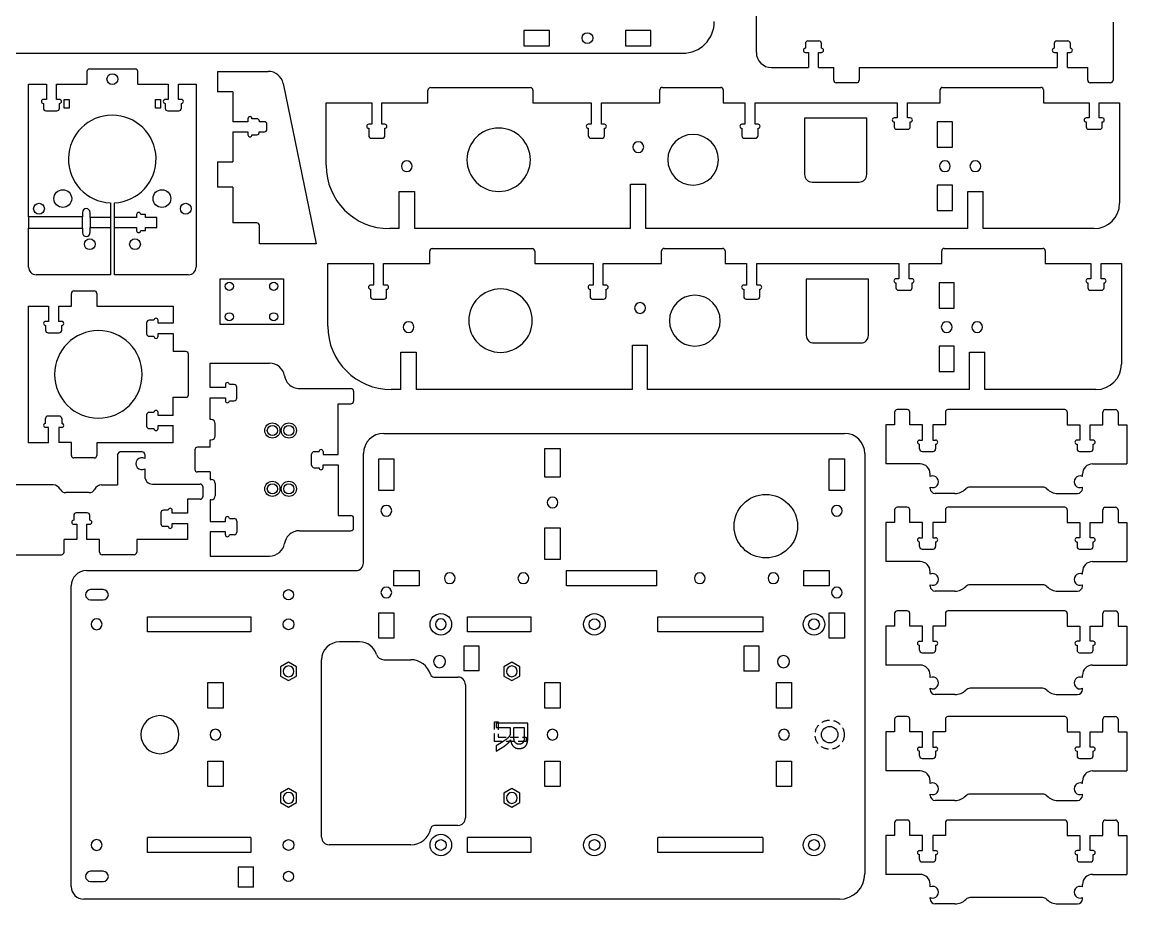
# Model space of a CAD drawing. Header units: millimetres. Extents: x 150 to 1661, y 181 to 1681.
# Drawn here: x 785 to 1656, y 181 to 876 of the extents above; entities that cross this region are included whole.
import ezdxf

# ---------------------------------------------------------------- set-up
doc = ezdxf.new("R2010")
doc.units = ezdxf.units.MM
doc.linetypes.add('HIDDEN', pattern=[9.525, 6.35, -3.175])
doc.layers.get('0').update_dxf_attribs({"color": 253, "lineweight": 70, "true_color": 0x8faf8f})
doc.layers.add('Hidden', color=48, linetype='HIDDEN', lineweight=70, true_color=0x483a05)

msp = doc.modelspace()

# ---------------------------------------------------------------- linework, layer by layer
at = {"color": 48, "lineweight": -3, "true_color": 0x483a05}
for p, q in [((1363.91, 852.01), (1363.91, 881.01)), ((1644.99, 875.87), (1644.99, 830.01)), ((1402.56, 859.01), (1402.56, 855.21)), ((1404.56, 861.01), (1413.26, 861.01)), ((1415.26, 855.21), (1415.26, 859.01)), ((1598.64, 859.01), (1598.64, 855.21)), ((1600.64, 861.01), (1609.34, 861.01)), ((1611.34, 855.21), (1611.34, 859.01)), ((1402.56, 852.01), (1404.91, 852.01)), ((1404.91, 852.01), (1404.91, 840.01)), ((1412.91, 852.01), (1415.26, 852.01)), ((1412.91, 840.01), (1412.91, 852.01)), ((1598.64, 852.01), (1600.99, 852.01)), ((1600.99, 852.01), (1600.99, 840.01)), ((1608.99, 852.01), (1611.34, 852.01)), ((1608.99, 840.01), (1608.99, 852.01)), ((836.51, 836.92), (836.51, 826.92)), ((838.51, 838.92), (874.51, 838.92)), ((876.51, 826.92), (876.51, 836.92)), ((1375.91, 840.01), (1404.91, 840.01)), ((1412.91, 840.01), (1424.91, 840.01)), ((1424.91, 830.01), (1424.91, 840.01)), ((1444.91, 840.01), (1444.91, 830.01)), ((1444.91, 840.01), (1600.99, 840.01)), ((1608.99, 840.01), (1624.99, 840.01)), ((1624.99, 830.01), (1624.99, 840.01)), ((1442.91, 828.01), (1426.91, 828.01)), ((1642.99, 828.01), (1626.99, 828.01)), ((790.5, 722.35), (790.5, 826.92)), ((790.5, 826.92), (804.51, 826.92)), ((804.51, 826.92), (804.51, 814.92)), ((812.51, 826.92), (836.51, 826.92)), ((812.51, 814.92), (812.51, 826.92)), ((876.51, 826.92), (900.51, 826.92)), ((900.51, 826.92), (900.51, 814.92)), ((908.51, 826.92), (922.51, 826.92)), ((908.51, 814.92), (908.51, 826.92)), ((922.51, 826.92), (922.51, 682.77)), ((1105.19, 812.34), (1105.19, 822.22)), ((1107.19, 824.22), (1185.87, 824.22)), ((1187.87, 822.22), (1187.87, 812.34)), ((1287.87, 812.34), (1287.87, 822.34)), ((1289.87, 824.34), (1335.87, 824.34)), ((1337.87, 822.34), (1337.87, 812.34)), ((1508.63, 812.34), (1508.63, 822.34)), ((1510.63, 824.34), (1588.13, 824.34)), ((1590.13, 822.34), (1590.13, 812.34)), ((804.51, 814.92), (802.16, 814.92)), ((802.16, 811.72), (802.16, 807.92)), ((814.86, 814.92), (812.51, 814.92)), ((814.86, 807.92), (814.86, 811.72)), ((818.51, 814.92), (822.51, 814.92)), ((818.51, 807.92), (818.51, 814.92)), ((822.51, 814.92), (822.51, 807.92)), ((890.51, 814.92), (894.51, 814.92)), ((890.51, 807.92), (890.51, 814.92)), ((894.51, 814.92), (894.51, 807.92)), ((900.51, 814.92), (898.16, 814.92)), ((898.16, 811.72), (898.16, 807.92)), ((910.86, 814.92), (908.51, 814.92)), ((910.86, 807.92), (910.86, 811.72)), ((1024.87, 812.34), (1060.87, 812.34)), ((1024.87, 763.04), (1024.87, 812.34)), ((1060.87, 812.34), (1060.87, 795.34)), ((1068.87, 812.34), (1105.19, 812.34)), ((1068.87, 795.34), (1068.87, 812.34)), ((1187.87, 812.34), (1233.87, 812.34)), ((1233.87, 812.34), (1233.87, 795.34)), ((1241.87, 812.34), (1287.87, 812.34)), ((1241.87, 795.34), (1241.87, 812.34)), ((1337.87, 812.34), (1354.89, 812.34)), ((1354.89, 812.34), (1354.89, 795.34)), ((1362.89, 812.34), (1474.89, 812.34)), ((1362.89, 795.34), (1362.89, 812.34)), ((1474.89, 812.34), (1474.89, 800.34)), ((1482.89, 812.34), (1508.63, 812.34)), ((1482.89, 800.34), (1482.89, 812.34)), ((1590.13, 812.34), (1626.13, 812.34)), ((1626.13, 812.34), (1626.13, 800.34)), ((1634.13, 812.34), (1650.13, 812.34)), ((1634.13, 800.34), (1634.13, 812.34)), ((1650.13, 812.34), (1650.13, 733.04)), ((804.16, 805.92), (812.86, 805.92)), ((822.51, 807.92), (818.51, 807.92)), ((894.51, 807.92), (890.51, 807.92)), ((900.16, 805.92), (908.86, 805.92)), ((1060.87, 795.34), (1058.52, 795.34)), ((1071.22, 795.34), (1068.87, 795.34)), ((1233.87, 795.34), (1231.52, 795.34)), ((1244.22, 795.34), (1241.87, 795.34)), ((1354.89, 795.34), (1352.54, 795.34)), ((1365.24, 795.34), (1362.89, 795.34)), ((1401.87, 800.12), (1401.87, 755.76)), ((1450.87, 800.12), (1401.87, 800.12)), ((1450.87, 755.76), (1450.87, 800.12)), ((1474.89, 800.34), (1472.54, 800.34)), ((1472.54, 797.14), (1472.54, 793.34)), ((1485.24, 800.34), (1482.89, 800.34)), ((1485.24, 793.34), (1485.24, 797.14)), ((1506.51, 797.28), (1506.51, 777.28)), ((1518.51, 797.28), (1506.51, 797.28)), ((1518.51, 777.28), (1518.51, 797.28)), ((1626.13, 800.34), (1623.78, 800.34)), ((1623.78, 797.14), (1623.78, 793.34)), ((1636.48, 800.34), (1634.13, 800.34)), ((1636.48, 793.34), (1636.48, 797.14)), ((1058.52, 792.14), (1058.52, 786.34)), ((1060.52, 784.34), (1069.22, 784.34)), ((1071.22, 786.34), (1071.22, 792.14)), ((1231.52, 792.14), (1231.52, 786.34)), ((1233.52, 784.34), (1242.22, 784.34)), ((1244.22, 786.34), (1244.22, 792.14)), ((1352.54, 792.14), (1352.54, 786.34)), ((1354.54, 784.34), (1363.24, 784.34)), ((1365.24, 786.34), (1365.24, 792.14)), ((1474.54, 791.34), (1483.24, 791.34)), ((1625.78, 791.34), (1634.48, 791.34)), ((1506.51, 777.28), (1518.51, 777.28)), ((1407.87, 749.76), (1444.87, 749.76)), ((1082.51, 713.04), (1082.51, 742.4)), ((1082.51, 742.4), (1094.51, 742.4)), ((1094.51, 742.4), (1094.51, 713.04)), ((1264.89, 713.04), (1264.89, 748.04)), ((1264.89, 748.04), (1276.89, 748.04)), ((1276.89, 713.04), (1276.89, 748.04)), ((1506.51, 747.28), (1506.51, 727.28)), ((1518.51, 747.28), (1506.51, 747.28)), ((1518.51, 727.28), (1518.51, 747.28)), ((1530.51, 713.04), (1530.51, 742.4)), ((1530.51, 742.4), (1542.51, 742.4)), ((1542.51, 713.04), (1542.51, 742.4)), ((854.91, 733.4), (854.91, 721.85)), ((858.11, 721.85), (858.11, 733.41)), ((832.91, 725.85), (832.9, 722.35)), ((838.91, 721.85), (838.91, 725.85)), ((875.61, 724.2), (875.61, 721.85)), ((882.61, 724.2), (878.81, 724.2)), ((882.61, 721.85), (882.61, 724.2)), ((1506.51, 727.28), (1518.51, 727.28)), ((832.9, 722.35), (790.5, 722.35)), ((790.5, 722.35), (790.5, 713.35)), ((832.88, 713.35), (832.9, 722.35)), ((838.91, 721.85), (838.91, 713.85)), ((854.91, 721.85), (838.91, 721.85)), ((838.91, 713.85), (854.91, 713.85)), ((838.91, 709.85), (838.91, 713.85)), ((854.91, 721.85), (854.91, 713.85)), ((854.91, 713.85), (854.91, 676.77)), ((858.11, 713.85), (858.11, 721.85)), ((875.61, 721.85), (858.11, 721.85)), ((858.11, 713.85), (875.61, 713.85)), ((858.11, 676.77), (858.11, 713.85)), ((875.61, 713.85), (875.61, 711.5)), ((891.61, 721.85), (882.61, 721.85)), ((882.61, 711.5), (882.61, 713.85)), ((882.61, 713.85), (891.61, 713.85)), ((891.61, 713.85), (891.61, 721.85)), ((790.5, 713.35), (832.88, 713.35)), ((790.5, 682.77), (790.5, 713.35)), ((832.88, 713.35), (832.88, 709.85)), ((838.88, 709.85), (838.91, 709.85)), ((878.81, 711.5), (882.61, 711.5)), ((1082.51, 713.04), (1074.87, 713.04)), ((1264.89, 713.04), (1094.51, 713.04)), ((1530.51, 713.04), (1276.89, 713.04)), ((1630.13, 713.04), (1542.51, 713.04)), ((1108.58, 697.38), (1187.26, 697.38)), ((1291.26, 697.5), (1337.26, 697.5)), ((1512.02, 697.5), (1589.52, 697.5)), ((1106.58, 685.5), (1106.58, 695.38)), ((1189.26, 695.38), (1189.26, 685.5)), ((1289.26, 685.5), (1289.26, 695.5)), ((1339.26, 695.5), (1339.26, 685.5)), ((1510.02, 685.5), (1510.02, 695.5)), ((1591.52, 695.5), (1591.52, 685.5)), ((1026.26, 685.5), (1062.26, 685.5)), ((1026.26, 636.2), (1026.26, 685.5)), ((1062.26, 685.5), (1062.26, 668.5)), ((1070.26, 685.5), (1106.58, 685.5)), ((1070.26, 668.5), (1070.26, 685.5)), ((1189.26, 685.5), (1235.26, 685.5)), ((1235.26, 685.5), (1235.26, 668.5)), ((1243.26, 685.5), (1289.26, 685.5)), ((1243.26, 668.5), (1243.26, 685.5)), ((1339.26, 685.5), (1356.28, 685.5)), ((1356.28, 685.5), (1356.28, 668.5)), ((1364.28, 685.5), (1476.28, 685.5)), ((1364.28, 668.5), (1364.28, 685.5)), ((1476.28, 685.5), (1476.28, 673.5)), ((1484.28, 685.5), (1510.02, 685.5)), ((1484.28, 673.5), (1484.28, 685.5)), ((1591.52, 685.5), (1627.52, 685.5)), ((1627.52, 685.5), (1627.52, 673.5)), ((1635.52, 685.5), (1651.52, 685.5)), ((1635.52, 673.5), (1635.52, 685.5)), ((1651.52, 685.5), (1651.52, 606.2)), ((854.91, 676.77), (796.5, 676.77)), ((916.51, 676.77), (858.11, 676.77)), ((941.33, 673.6), (991.33, 673.6)), ((941.33, 637.6), (941.33, 673.6)), ((991.33, 673.6), (991.33, 637.6)), ((1403.26, 673.28), (1403.26, 628.92)), ((1452.26, 673.28), (1403.26, 673.28)), ((1452.26, 628.92), (1452.26, 673.28)), ((1476.28, 673.5), (1473.93, 673.5)), ((1473.93, 670.3), (1473.93, 666.5)), ((1486.63, 673.5), (1484.28, 673.5)), ((1486.63, 666.5), (1486.63, 670.3)), ((1507.9, 670.44), (1507.9, 650.44)), ((1519.9, 670.44), (1507.9, 670.44)), ((1519.9, 650.44), (1519.9, 670.44)), ((1627.52, 673.5), (1625.17, 673.5)), ((1625.17, 670.3), (1625.17, 666.5)), ((1637.87, 673.5), (1635.52, 673.5)), ((1637.87, 666.5), (1637.87, 670.3)), ((824.21, 651.82), (824.21, 662.01)), ((826.21, 664.01), (842.21, 664.01)), ((844.21, 662.01), (844.21, 652.01)), ((1062.26, 668.5), (1059.91, 668.5)), ((1059.91, 665.3), (1059.91, 659.5)), ((1072.61, 668.5), (1070.26, 668.5)), ((1072.61, 659.5), (1072.61, 665.3)), ((1235.26, 668.5), (1232.91, 668.5)), ((1232.91, 665.3), (1232.91, 659.5)), ((1245.61, 668.5), (1243.26, 668.5)), ((1245.61, 659.5), (1245.61, 665.3)), ((1356.28, 668.5), (1353.93, 668.5)), ((1353.93, 665.3), (1353.93, 659.5)), ((1366.63, 668.5), (1364.28, 668.5)), ((1366.63, 659.5), (1366.63, 665.3)), ((1475.93, 664.5), (1484.63, 664.5)), ((1627.17, 664.5), (1635.87, 664.5)), ((1061.91, 657.5), (1070.61, 657.5)), ((1234.91, 657.5), (1243.61, 657.5)), ((1355.93, 657.5), (1364.63, 657.5)), ((790.21, 652.01), (806.21, 652.01)), ((790.21, 652.01), (790.21, 544.33)), ((806.21, 652.01), (806.21, 639.98)), ((814.21, 651.82), (824.21, 651.82)), ((814.21, 639.98), (814.21, 651.82)), ((844.21, 652.01), (904.51, 652.01)), ((904.51, 652.01), (904.51, 638.52)), ((1507.9, 650.44), (1519.9, 650.44)), ((806.21, 639.98), (803.86, 639.98)), ((803.86, 636.78), (803.86, 632.98)), ((816.56, 639.98), (814.21, 639.98)), ((816.56, 632.98), (816.56, 636.78)), ((883.51, 638.87), (883.51, 630.17)), ((889.31, 640.87), (885.51, 640.87)), ((892.51, 638.52), (892.51, 640.87)), ((904.51, 638.52), (892.51, 638.52)), ((991.33, 637.6), (941.33, 637.6)), ((805.85, 630.98), (814.55, 630.98)), ((885.51, 628.17), (889.31, 628.17)), ((892.51, 630.52), (904.51, 630.52)), ((892.51, 628.17), (892.51, 630.52)), ((904.51, 630.52), (904.51, 616.17)), ((1266.28, 586.2), (1266.28, 621.2)), ((1266.28, 621.2), (1278.28, 621.2)), ((1278.28, 586.2), (1278.28, 621.2)), ((1409.26, 622.92), (1446.26, 622.92)), ((1507.9, 620.44), (1507.9, 600.44)), ((1519.9, 620.44), (1507.9, 620.44)), ((1519.9, 600.44), (1519.9, 620.44)), ((914.51, 616.17), (904.51, 616.17)), ((916.51, 582.17), (916.51, 614.17)), ((1083.9, 586.2), (1083.9, 615.56)), ((1083.9, 615.56), (1095.9, 615.56)), ((1095.9, 615.56), (1095.9, 586.2)), ((1531.9, 586.2), (1531.9, 615.56)), ((1531.9, 615.56), (1543.9, 615.56)), ((1543.9, 586.2), (1543.9, 615.56)), ((933.53, 606.96), (980.33, 606.96)), ((933.53, 587.75), (933.53, 606.96)), ((1507.9, 600.44), (1519.9, 600.44)), ((945.53, 587.75), (933.53, 587.75)), ((945.53, 590.1), (945.53, 587.75)), ((952.53, 590.1), (948.73, 590.1)), ((954.53, 579.4), (954.53, 588.1)), ((1003.99, 586.96), (1044.53, 586.96)), ((1046.53, 584.96), (1046.53, 576.96)), ((1083.9, 586.2), (1076.26, 586.2)), ((1266.28, 586.2), (1095.9, 586.2)), ((1531.9, 586.2), (1278.28, 586.2)), ((1631.52, 586.2), (1543.9, 586.2)), ((904.51, 565.82), (904.51, 580.17)), ((904.51, 580.17), (914.51, 580.17)), ((933.53, 579.75), (945.53, 579.75)), ((933.53, 562.55), (933.53, 579.75)), ((945.53, 579.75), (945.53, 577.4)), ((948.73, 577.4), (952.53, 577.4)), ((1034.53, 534.96), (1034.53, 574.96)), ((1034.53, 574.96), (1044.53, 574.96)), ((883.51, 566.17), (883.51, 557.47)), ((889.31, 568.17), (885.51, 568.17)), ((892.51, 565.82), (892.51, 568.17)), ((1472.89, 568.37), (1472.89, 558.37)), ((1482.85, 570.37), (1474.89, 570.37)), ((1484.85, 558.37), (1484.85, 568.37)), ((1512.85, 568.37), (1512.85, 558.37)), ((1606.93, 570.37), (1514.85, 570.37)), ((1608.93, 568.37), (1608.93, 558.37)), ((1636.93, 558.37), (1636.93, 568.37)), ((1638.93, 570.37), (1646.89, 570.37)), ((1648.89, 568.37), (1648.89, 558.37)), ((803.86, 559.56), (803.86, 563.36)), ((814.55, 565.36), (805.85, 565.36)), ((816.56, 563.36), (816.56, 559.56)), ((904.51, 565.82), (892.51, 565.82)), ((892.51, 557.82), (904.51, 557.82)), ((892.51, 555.47), (892.51, 557.82)), ((904.51, 544.33), (904.51, 557.82)), ((934.38, 562.55), (933.53, 562.55)), ((937.58, 549.75), (937.58, 559.35)), ((1472.89, 558.37), (1465.89, 558.37)), ((1465.89, 558.37), (1465.89, 527.62)), ((1494.85, 558.37), (1484.85, 558.37)), ((1494.85, 546.37), (1494.85, 558.37)), ((1512.85, 558.37), (1502.85, 558.37)), ((1502.85, 558.37), (1502.85, 546.37)), ((1608.93, 558.37), (1618.93, 558.37)), ((1618.93, 558.37), (1618.93, 546.37)), ((1626.93, 558.37), (1636.93, 558.37)), ((1626.93, 546.37), (1626.93, 558.37)), ((1648.89, 558.37), (1655.89, 558.37)), ((1655.89, 558.37), (1655.89, 527.62)), ((806.21, 556.36), (803.86, 556.36)), ((806.21, 544.33), (806.21, 556.36)), ((816.56, 556.36), (814.21, 556.36)), ((814.21, 556.36), (814.21, 544.52)), ((885.51, 555.47), (889.31, 555.47)), ((1070.35, 551.69), (1433.35, 551.69)), ((806.21, 544.33), (790.21, 544.33)), ((824.21, 544.52), (814.21, 544.52)), ((824.21, 534.33), (824.21, 544.52)), ((844.21, 544.33), (844.21, 534.33)), ((904.51, 544.33), (844.21, 544.33)), ((933.53, 540.68), (923.53, 540.68)), ((933.53, 546.55), (934.38, 546.55)), ((933.53, 540.68), (933.53, 546.55)), ((1492.5, 546.37), (1494.85, 546.37)), ((1492.5, 539.37), (1492.5, 543.17)), ((1502.85, 546.37), (1505.2, 546.37)), ((1505.2, 543.17), (1505.2, 539.37)), ((1618.93, 546.37), (1616.58, 546.37)), ((1616.58, 543.17), (1616.58, 539.37)), ((1629.28, 546.37), (1626.93, 546.37)), ((1629.28, 539.37), (1629.28, 543.17)), ((842.21, 532.33), (826.21, 532.33)), ((860.45, 535.14), (862.45, 537.14)), ((860.45, 535.14), (860.45, 511)), ((880.03, 537.14), (862.45, 537.14)), ((882.03, 535.14), (882.03, 531.79)), ((921.53, 538.68), (921.53, 523.23)), ((1013.53, 526.61), (1013.53, 535.31)), ((1015.53, 537.31), (1019.33, 537.31)), ((1022.53, 537.31), (1022.53, 534.96)), ((1022.53, 534.96), (1034.53, 534.96)), ((1054.35, 449.49), (1054.35, 535.69)), ((1066.35, 531.69), (1078.35, 531.69)), ((1066.35, 506.69), (1066.35, 531.69)), ((1078.35, 531.69), (1078.35, 506.69)), ((1197.33, 517.19), (1197.33, 539.69)), ((1197.33, 539.69), (1209.33, 539.69)), ((1209.33, 539.69), (1209.33, 517.19)), ((1421.35, 531.69), (1433.35, 531.69)), ((1421.35, 506.69), (1421.35, 531.69)), ((1433.35, 531.69), (1433.35, 506.69)), ((1449.35, 535.69), (1449.35, 204.49)), ((1494.5, 537.37), (1503.2, 537.37)), ((1618.58, 537.37), (1627.28, 537.37)), ((882.03, 523.79), (882.03, 517.76)), ((1015.53, 524.61), (1019.33, 524.61)), ((1022.53, 526.96), (1034.53, 526.96)), ((1022.53, 524.61), (1022.53, 526.96)), ((1034.53, 526.96), (1034.53, 486.96)), ((1492.89, 527.62), (1465.89, 527.62)), ((1628.89, 527.62), (1655.89, 527.62)), ((933.53, 521.23), (923.53, 521.23)), ((933.53, 521.23), (933.53, 515.36)), ((933.53, 515.36), (934.38, 515.36)), ((1209.33, 517.19), (1197.33, 517.19)), ((1500.89, 517.71), (1500.89, 519.62)), ((1620.89, 517.71), (1620.89, 519.62)), ((809.97, 511), (678.39, 511)), ((838.18, 504.96), (819.79, 504.96)), ((848, 511), (860.45, 511)), ((888.03, 511.76), (925.68, 511.76)), ((927.68, 509.76), (927.68, 501.76)), ((937.58, 512.16), (937.58, 502.56)), ((1078.35, 506.69), (1066.35, 506.69)), ((1433.35, 506.69), (1421.35, 506.69)), ((1500.89, 508.32), (1500.89, 509.33)), ((1589.34, 509.32), (1532.44, 509.32)), ((1620.89, 508.32), (1620.89, 509.33)), ((915.68, 499.76), (915.68, 488.76)), ((925.68, 499.76), (915.68, 499.76)), ((934.38, 499.36), (933.53, 499.36)), ((933.53, 499.36), (933.53, 482.17)), ((1520.4, 504.32), (1504.89, 504.32)), ((1601.38, 504.32), (1616.89, 504.32)), ((836.75, 489.04), (828.05, 489.04)), ((894.68, 489.11), (894.68, 480.41)), ((900.48, 491.11), (896.68, 491.11)), ((903.68, 488.76), (903.68, 491.11)), ((915.68, 488.76), (903.68, 488.76)), ((1472.89, 491.38), (1472.89, 481.38)), ((1482.85, 493.38), (1474.89, 493.38)), ((1484.85, 481.38), (1484.85, 491.38)), ((1512.85, 491.38), (1512.85, 481.38)), ((1606.93, 493.38), (1514.85, 493.38)), ((1608.93, 491.38), (1608.93, 481.38)), ((1636.93, 481.38), (1636.93, 491.38)), ((1638.93, 493.38), (1646.89, 493.38)), ((1648.89, 491.38), (1648.89, 481.38)), ((826.05, 487.04), (826.05, 483.24)), ((826.05, 480.04), (828.4, 480.04)), ((828.4, 480.04), (828.4, 468.04)), ((836.4, 480.04), (838.75, 480.04)), ((836.4, 468.04), (836.4, 480.04)), ((838.75, 483.24), (838.75, 487.04)), ((903.68, 480.76), (915.68, 480.76)), ((903.68, 478.41), (903.68, 480.76)), ((915.68, 480.76), (915.68, 468.04)), ((933.53, 482.17), (945.53, 482.17)), ((945.53, 482.17), (945.53, 484.52)), ((948.73, 484.52), (952.53, 484.52)), ((954.53, 482.52), (954.53, 473.82)), ((1034.53, 486.96), (1044.53, 486.96)), ((1046.53, 476.96), (1046.53, 484.96)), ((1472.89, 481.38), (1465.89, 481.38)), ((1465.89, 481.38), (1465.89, 450.63)), ((1494.85, 481.38), (1484.85, 481.38)), ((1494.85, 469.38), (1494.85, 481.38)), ((1512.85, 481.38), (1502.85, 481.38)), ((1502.85, 481.38), (1502.85, 469.38)), ((1608.93, 481.38), (1618.93, 481.38)), ((1618.93, 481.38), (1618.93, 469.38)), ((1626.93, 481.38), (1636.93, 481.38)), ((1626.93, 469.38), (1626.93, 481.38)), ((1648.89, 481.38), (1655.89, 481.38)), ((1655.89, 481.38), (1655.89, 450.63)), ((896.68, 478.41), (900.48, 478.41)), ((945.53, 474.17), (933.53, 474.17)), ((933.53, 474.17), (933.53, 454.96)), ((945.53, 471.82), (945.53, 474.17)), ((952.53, 471.82), (948.73, 471.82)), ((1003.99, 474.96), (1044.53, 474.96)), ((1197.33, 452.19), (1197.33, 477.19)), ((1197.33, 477.19), (1209.33, 477.19)), ((1209.33, 477.19), (1209.33, 452.19)), ((818.4, 458.04), (818.4, 468.04)), ((827.88, 468.04), (818.4, 468.04)), ((828.4, 468.04), (827.88, 468.04)), ((846.4, 468.04), (836.4, 468.04)), ((846.4, 458.04), (846.4, 468.04)), ((875.68, 468.04), (875.68, 458.04)), ((915.68, 468.04), (875.68, 468.04)), ((1492.5, 469.38), (1494.85, 469.38)), ((1492.5, 462.38), (1492.5, 466.18)), ((1502.85, 469.38), (1505.2, 469.38)), ((1505.2, 466.18), (1505.2, 462.38)), ((1618.93, 469.38), (1616.58, 469.38)), ((1616.58, 466.18), (1616.58, 462.38)), ((1629.28, 469.38), (1626.93, 469.38)), ((1629.28, 462.38), (1629.28, 466.18)), ((780.18, 456.04), (816.4, 456.04)), ((873.68, 456.04), (848.4, 456.04)), ((933.53, 454.96), (980.33, 454.96)), ((1494.5, 460.38), (1503.2, 460.38)), ((1618.58, 460.38), (1627.28, 460.38)), ((1209.33, 452.19), (1197.33, 452.19)), ((1492.89, 450.63), (1465.89, 450.63)), ((1628.89, 450.63), (1655.89, 450.63)), ((836.09, 443.49), (1048.35, 443.49)), ((1078.35, 431.49), (1078.35, 443.49)), ((1078.35, 443.49), (1098.35, 443.49)), ((1098.35, 443.49), (1098.35, 431.49)), ((1214.35, 431.49), (1214.35, 443.49)), ((1214.35, 443.49), (1285.35, 443.49)), ((1285.35, 443.49), (1285.35, 431.49)), ((1401.35, 431.49), (1401.35, 443.49)), ((1401.35, 443.49), (1421.35, 443.49)), ((1421.35, 443.49), (1421.35, 431.49)), ((1500.89, 440.72), (1500.89, 442.63)), ((1620.89, 440.72), (1620.89, 442.63)), ((824.09, 194.49), (824.09, 431.49)), ((849.37, 428.49), (839.37, 428.49)), ((1098.35, 431.49), (1078.35, 431.49)), ((1285.35, 431.49), (1214.35, 431.49)), ((1421.35, 431.49), (1401.35, 431.49)), ((1500.89, 431.33), (1500.89, 432.34)), ((1520.4, 427.33), (1504.89, 427.33)), ((1589.34, 432.33), (1532.44, 432.33)), ((1601.38, 427.33), (1616.89, 427.33)), ((1620.89, 431.33), (1620.89, 432.34)), ((839.37, 420.49), (849.37, 420.49)), ((1066.35, 390.24), (1066.35, 410.24)), ((1066.35, 410.24), (1078.35, 410.24)), ((1078.35, 410.24), (1078.35, 390.24)), ((1421.35, 390.24), (1421.35, 410.24)), ((1421.35, 410.24), (1433.35, 410.24)), ((1433.35, 410.24), (1433.35, 390.24)), ((1472.89, 409.8), (1472.89, 399.8)), ((1482.85, 411.8), (1474.89, 411.8)), ((1484.85, 399.8), (1484.85, 409.8)), ((1512.85, 409.8), (1512.85, 399.8)), ((1606.93, 411.8), (1514.85, 411.8)), ((1608.93, 409.8), (1608.93, 399.8)), ((1636.93, 399.8), (1636.93, 409.8)), ((1638.93, 411.8), (1646.89, 411.8)), ((1648.89, 409.8), (1648.89, 399.8)), ((884.09, 395.19), (884.09, 407.19)), ((884.09, 407.19), (965.59, 407.19)), ((965.59, 407.19), (965.59, 395.19)), ((1136.35, 395.19), (1136.35, 407.19)), ((1136.35, 407.19), (1186.35, 407.19)), ((1186.35, 407.19), (1186.35, 395.19)), ((1286.35, 395.19), (1286.35, 407.19)), ((1286.35, 407.19), (1369.03, 407.19)), ((1369.03, 407.19), (1369.03, 395.19)), ((965.59, 395.19), (884.09, 395.19)), ((1186.35, 395.19), (1136.35, 395.19)), ((1369.03, 395.19), (1286.35, 395.19)), ((1472.89, 399.8), (1465.89, 399.8)), ((1465.89, 399.8), (1465.89, 369.05)), ((1494.85, 399.8), (1484.85, 399.8)), ((1494.85, 387.8), (1494.85, 399.8)), ((1512.85, 399.8), (1502.85, 399.8)), ((1502.85, 399.8), (1502.85, 387.8)), ((1608.93, 399.8), (1618.93, 399.8)), ((1618.93, 399.8), (1618.93, 387.8)), ((1626.93, 399.8), (1636.93, 399.8)), ((1626.93, 387.8), (1626.93, 399.8)), ((1648.89, 399.8), (1655.89, 399.8)), ((1655.89, 399.8), (1655.89, 369.05)), ((1051.29, 387.27), (1035.35, 387.27)), ((1078.35, 390.24), (1066.35, 390.24)), ((1145.54, 383.81), (1133.54, 383.81)), ((1133.54, 383.81), (1133.54, 364.39)), ((1145.54, 383.81), (1133.54, 383.81)), ((1145.54, 364.39), (1145.54, 383.81)), ((1366.12, 383.81), (1354.12, 383.81)), ((1354.12, 383.81), (1354.12, 364.14)), ((1366.12, 383.81), (1354.12, 383.81)), ((1366.12, 364.14), (1366.12, 383.81)), ((1433.35, 390.24), (1421.35, 390.24)), ((1492.5, 387.8), (1494.85, 387.8)), ((1492.5, 380.8), (1492.5, 384.6)), ((1502.85, 387.8), (1505.2, 387.8)), ((1505.2, 384.6), (1505.2, 380.8)), ((1618.93, 387.8), (1616.58, 387.8)), ((1616.58, 384.6), (1616.58, 380.8)), ((1629.28, 387.8), (1626.93, 387.8)), ((1629.28, 380.8), (1629.28, 384.6)), ((1494.5, 378.8), (1503.2, 378.8)), ((1618.58, 378.8), (1627.28, 378.8)), ((995.36, 371.41), (989.01, 367.74)), ((989.01, 367.74), (989.01, 360.41)), ((1001.71, 367.74), (995.36, 371.41)), ((1001.71, 360.41), (1001.71, 367.74)), ((1021.35, 233.45), (1021.35, 373.27)), ((1070.37, 373.27), (1091.69, 373.27)), ((1171.3, 371.41), (1164.95, 367.74)), ((1164.95, 367.74), (1164.95, 360.41)), ((1177.65, 367.74), (1171.3, 371.41)), ((1177.65, 360.41), (1177.65, 367.74)), ((1492.89, 369.05), (1465.89, 369.05)), ((1628.89, 369.05), (1655.89, 369.05)), ((989.01, 360.41), (995.36, 356.75)), ((995.36, 356.75), (1001.71, 360.41)), ((1109.93, 359.59), (1128.71, 359.59)), ((1145.54, 364.39), (1133.54, 364.39)), ((1145.54, 364.39), (1133.54, 364.39)), ((1164.95, 360.41), (1171.3, 356.75)), ((1171.3, 356.75), (1177.65, 360.41)), ((1366.12, 364.14), (1354.12, 364.14)), ((1366.12, 364.14), (1354.12, 364.14)), ((1500.89, 359.14), (1500.89, 361.05)), ((1620.89, 359.14), (1620.89, 361.05)), ((931.71, 335.19), (931.71, 355.19)), ((931.71, 355.19), (943.71, 355.19)), ((943.71, 355.19), (943.71, 335.19)), ((1134.71, 353.59), (1134.71, 248.6)), ((1197.33, 335.19), (1197.33, 355.19)), ((1197.33, 355.19), (1209.33, 355.19)), ((1209.33, 355.19), (1209.33, 335.19)), ((1379.71, 335.19), (1379.71, 355.19)), ((1379.71, 355.19), (1391.71, 355.19)), ((1391.71, 355.19), (1391.71, 335.19)), ((1500.89, 349.75), (1500.89, 350.76)), ((1589.34, 350.75), (1532.44, 350.75)), ((1620.89, 349.75), (1620.89, 350.76)), ((1520.4, 345.75), (1504.89, 345.75)), ((1601.38, 345.75), (1616.89, 345.75)), ((943.71, 335.19), (931.71, 335.19)), ((1209.33, 335.19), (1197.33, 335.19)), ((1391.71, 335.19), (1379.71, 335.19)), ((1158.85, 323.16), (1158.85, 319.86)), ((1183.85, 323.16), (1158.85, 323.16)), ((1183.85, 312.08), (1183.85, 323.16)), ((1472.89, 326.39), (1472.89, 316.39)), ((1482.85, 328.39), (1474.89, 328.39)), ((1484.85, 316.39), (1484.85, 326.39)), ((1512.85, 326.39), (1512.85, 316.39)), ((1606.93, 328.39), (1514.85, 328.39)), ((1608.93, 326.39), (1608.93, 316.39)), ((1636.93, 316.39), (1636.93, 326.39)), ((1638.93, 328.39), (1646.89, 328.39)), ((1648.89, 326.39), (1648.89, 316.39)), ((1158.85, 319.86), (1169.95, 319.86)), ((1169.95, 319.86), (1169.95, 316.02)), ((1172.81, 319.86), (1181.08, 319.86)), ((1172.81, 312.75), (1172.81, 319.86)), ((1181.08, 319.86), (1181.08, 311.94)), ((1472.89, 316.39), (1465.89, 316.39)), ((1465.89, 316.39), (1465.89, 285.64)), ((1494.85, 316.39), (1484.85, 316.39)), ((1494.85, 304.39), (1494.85, 316.39)), ((1512.85, 316.39), (1502.85, 316.39)), ((1502.85, 316.39), (1502.85, 304.39)), ((1608.93, 316.39), (1618.93, 316.39)), ((1618.93, 316.39), (1618.93, 304.39)), ((1626.93, 316.39), (1636.93, 316.39)), ((1626.93, 304.39), (1626.93, 316.39)), ((1648.89, 316.39), (1655.89, 316.39)), ((1655.89, 316.39), (1655.89, 285.64)), ((1164.05, 308.6), (1158.85, 305.29)), ((1158.85, 301.13), (1165.65, 305.48)), ((1158.85, 305.29), (1158.85, 301.13)), ((1492.5, 304.39), (1494.85, 304.39)), ((1492.5, 297.39), (1492.5, 301.19)), ((1502.85, 304.39), (1505.2, 304.39)), ((1505.2, 301.19), (1505.2, 297.39)), ((1618.93, 304.39), (1616.58, 304.39)), ((1616.58, 301.19), (1616.58, 297.39)), ((1629.28, 304.39), (1626.93, 304.39)), ((1629.28, 297.39), (1629.28, 301.19)), ((931.71, 273.19), (931.71, 293.19)), ((931.71, 293.19), (943.71, 293.19)), ((943.71, 293.19), (943.71, 273.19)), ((1197.33, 273.19), (1197.33, 293.19)), ((1197.33, 293.19), (1209.33, 293.19)), ((1209.33, 293.19), (1209.33, 273.19)), ((1379.71, 273.19), (1379.71, 293.19)), ((1379.71, 293.19), (1391.71, 293.19)), ((1391.71, 293.19), (1391.71, 273.19)), ((1494.5, 295.39), (1503.2, 295.39)), ((1618.58, 295.39), (1627.28, 295.39)), ((1492.89, 285.64), (1465.89, 285.64)), ((1628.89, 285.64), (1655.89, 285.64)), ((943.71, 273.19), (931.71, 273.19)), ((995.36, 271.63), (989.01, 267.97)), ((1001.71, 267.97), (995.36, 271.63)), ((1171.3, 271.63), (1164.95, 267.97)), ((1177.65, 267.97), (1171.3, 271.63)), ((1209.33, 273.19), (1197.33, 273.19)), ((1391.71, 273.19), (1379.71, 273.19)), ((1500.89, 275.73), (1500.89, 277.64)), ((1620.89, 275.73), (1620.89, 277.64)), ((989.01, 267.97), (989.01, 260.63)), ((1001.71, 260.63), (1001.71, 267.97)), ((1164.95, 267.97), (1164.95, 260.63)), ((1177.65, 260.63), (1177.65, 267.97)), ((1500.89, 266.34), (1500.89, 267.35)), ((1520.4, 262.34), (1504.89, 262.34)), ((1589.34, 267.34), (1532.44, 267.34)), ((1601.38, 262.34), (1616.89, 262.34)), ((1620.89, 266.34), (1620.89, 267.35)), ((989.01, 260.63), (995.36, 256.97)), ((995.36, 256.97), (1001.71, 260.63)), ((1164.95, 260.63), (1171.3, 256.97)), ((1171.3, 256.97), (1177.65, 260.63)), ((1472.89, 244.82), (1472.89, 234.82)), ((1482.85, 246.82), (1474.89, 246.82)), ((1484.85, 234.82), (1484.85, 244.82)), ((1512.85, 244.82), (1512.85, 234.82)), ((1606.93, 246.82), (1514.85, 246.82)), ((1608.93, 244.82), (1608.93, 234.82)), ((1636.93, 234.82), (1636.93, 244.82)), ((1638.93, 246.82), (1646.89, 246.82)), ((1648.89, 244.82), (1648.89, 234.82)), ((1128.71, 242.6), (1110.29, 242.6)), ((884.09, 221.19), (884.09, 233.19)), ((965.59, 233.19), (884.09, 233.19)), ((965.59, 233.19), (965.59, 221.19)), ((1091.69, 227.45), (1027.35, 227.45)), ((1136.35, 221.19), (1136.35, 233.19)), ((1186.35, 233.19), (1136.35, 233.19)), ((1186.35, 233.19), (1186.35, 221.19)), ((1286.35, 221.19), (1286.35, 233.19)), ((1369.03, 233.19), (1286.35, 233.19)), ((1369.03, 233.19), (1369.03, 221.19)), ((1472.89, 234.82), (1465.89, 234.82)), ((1465.89, 234.82), (1465.89, 204.07)), ((1494.85, 234.82), (1484.85, 234.82)), ((1494.85, 222.82), (1494.85, 234.82)), ((1512.85, 234.82), (1502.85, 234.82)), ((1502.85, 234.82), (1502.85, 222.82)), ((1608.93, 234.82), (1618.93, 234.82)), ((1618.93, 234.82), (1618.93, 222.82)), ((1626.93, 234.82), (1636.93, 234.82)), ((1626.93, 222.82), (1626.93, 234.82)), ((1648.89, 234.82), (1655.89, 234.82)), ((1655.89, 234.82), (1655.89, 204.07)), ((965.59, 221.19), (884.09, 221.19)), ((1186.35, 221.19), (1136.35, 221.19)), ((1369.03, 221.19), (1286.35, 221.19)), ((1492.5, 222.82), (1494.85, 222.82)), ((1492.5, 215.82), (1492.5, 219.62)), ((1502.85, 222.82), (1505.2, 222.82)), ((1505.2, 219.62), (1505.2, 215.82)), ((1618.93, 222.82), (1616.58, 222.82)), ((1616.58, 219.62), (1616.58, 215.82)), ((1629.28, 222.82), (1626.93, 222.82)), ((1629.28, 215.82), (1629.28, 219.62)), ((955.71, 210.09), (955.71, 194.09)), ((955.71, 210.09), (967.71, 210.09)), ((967.71, 194.09), (967.71, 210.09)), ((1494.5, 213.82), (1503.2, 213.82)), ((1618.58, 213.82), (1627.28, 213.82)), ((849.37, 206.49), (839.37, 206.49)), ((1492.89, 204.07), (1465.89, 204.07)), ((1628.89, 204.07), (1655.89, 204.07)), ((839.37, 198.49), (849.37, 198.49)), ((967.71, 194.09), (955.71, 194.09)), ((1500.89, 194.16), (1500.89, 196.07)), ((1620.89, 194.16), (1620.89, 196.07)), ((1429.35, 184.49), (834.09, 184.49)), ((1500.89, 184.77), (1500.89, 185.78)), ((1589.34, 185.77), (1532.44, 185.77)), ((1620.89, 184.77), (1620.89, 185.78)), ((1520.4, 180.77), (1504.89, 180.77)), ((1601.38, 180.77), (1616.89, 180.77))]:
    msp.add_line(p, q, dxfattribs=at)
at = {"color": 158, "lineweight": -3, "true_color": 0x052648}
for p, q in [((1200.81, 869.28), (1180.81, 869.28)), ((1180.81, 869.28), (1180.81, 857.28)), ((1200.81, 857.28), (1200.81, 869.28)), ((1260.81, 869.28), (1260.81, 857.28)), ((1280.81, 869.28), (1260.81, 869.28)), ((1280.81, 857.28), (1280.81, 869.28)), ((1180.81, 857.28), (1200.81, 857.28)), ((1260.81, 857.28), (1280.81, 857.28)), ((200.03, 851.28), (1305.81, 851.28))]:
    msp.add_line(p, q, dxfattribs=at)
at = {"color": 98, "lineweight": -3, "true_color": 0x054805}
for p, q in [((939.31, 837.02), (979.28, 837.02)), ((939.31, 837.02), (939.31, 821.02)), ((991.03, 827.44), (1017.09, 701.01)), ((951.31, 821.02), (939.31, 821.02)), ((951.31, 821.02), (951.31, 797.36)), ((963.31, 797.36), (951.31, 797.36)), ((963.31, 799.71), (963.31, 797.36)), ((970.31, 799.71), (966.51, 799.71)), ((972.31, 797.36), (972.31, 797.71)), ((976.31, 797.36), (972.31, 797.36)), ((978.31, 791.36), (978.31, 795.36)), ((951.31, 789.36), (963.31, 789.36)), ((951.31, 789.36), (951.31, 765.81)), ((963.31, 789.36), (963.31, 787.01)), ((966.51, 787.01), (970.31, 787.01)), ((972.28, 789.36), (976.31, 789.36)), ((939.31, 765.81), (951.31, 765.81)), ((939.31, 765.81), (939.31, 745.81)), ((951.31, 745.81), (939.31, 745.81)), ((951.31, 745.81), (951.31, 717.6)), ((970.31, 717.6), (951.31, 717.6)), ((972.31, 701.01), (972.31, 715.6)), ((1017.09, 701.01), (972.31, 701.01))]:
    msp.add_line(p, q, dxfattribs=at)
at = {"color": 158, "lineweight": -3, "true_color": 0x052648}
msp.add_circle((1230.81, 863.28), 4.25, dxfattribs=at)
at = {"color": 48, "lineweight": -3, "true_color": 0x483a05}
for centre, radius in [((856.51, 830.92), 4.25), ((817.46, 736.77), 7), ((895.55, 736.77), 7), ((798.7, 728.77), 4.25), ((914.32, 728.77), 4.25), ((838.7, 700.77), 4.25), ((874.32, 700.77), 4.25), ((948.65, 667.6), 3.2), ((983.65, 667.6), 3.2), ((948.65, 643.6), 3.2), ((983.65, 643.6), 3.2), ((982.58, 553.96), 6), ((982.58, 553.96), 4), ((995.58, 553.96), 6), ((995.58, 553.96), 4), ((982.58, 507.96), 6), ((995.58, 507.96), 6), ((982.58, 507.96), 4), ((995.58, 507.96), 4), ((1371.35, 478.49), 25), ((995.33, 424.49), 4), ((1115.33, 401.19), 8.5), ((1236.35, 401.19), 8.5), ((1409.35, 401.19), 8.5), ((995.33, 401.19), 4.25), ((1236.35, 401.19), 4.25), ((1409.35, 401.19), 4.25), ((1421.71, 314.19), 6.5), ((1115.33, 227.19), 8.5), ((1236.35, 227.19), 8.5), ((1409.35, 227.19), 8.5), ((995.33, 227.19), 4.25), ((1115.33, 227.19), 4.25), ((1236.35, 227.19), 4.25), ((1409.35, 227.19), 4.25), ((995.33, 202.49), 4)]:
    msp.add_circle(centre, radius, dxfattribs=at)
at = {"color": 48, "lineweight": -3, "true_color": 0x483a05, "extrusion": (-3.44638e-15, -2.49196e-15, -1)}
for centre, radius in [((-1160.89, 767.34), 25), ((-1314.08, 767.34), 20), ((-1270.89, 777.34), 4.25), ((-1088.51, 762.28), 4.25), ((-1512.51, 762.28), 4.25), ((-1536.51, 762.28), 4.25), ((-1162.28, 640.5), 25), ((-1272.28, 650.5), 4.25), ((-1315.47, 640.5), 20), ((-1089.9, 635.44), 4.25), ((-1513.9, 635.44), 4.25), ((-1537.9, 635.44), 4.25)]:
    msp.add_circle(centre, radius, dxfattribs=at)
at = {"color": 48, "lineweight": -3, "true_color": 0x483a05, "extrusion": (-7.73578e-17, -3.35758e-15, -1)}
msp.add_circle((-845.51, 598.14), 34.52, dxfattribs=at)
at = {"color": 48, "lineweight": -3, "true_color": 0x483a05, "extrusion": (4.51028e-17, -1.46649e-15, -1)}
for centre, radius in [((-1203.33, 497.19), 4.25), ((-1072.35, 490.69), 4.25), ((-1427.35, 490.69), 4.25), ((-1122.35, 437.49), 4.25), ((-1180.35, 437.49), 4.25), ((-1319.35, 437.49), 4.25), ((-1377.35, 437.49), 4.25), ((-1072.35, 426.24), 4.25), ((-1427.35, 426.24), 4.25), ((-844.09, 401.19), 4.25), ((-1115.33, 401.19), 4.25), ((-995.36, 364.08), 4.25), ((-1171.3, 364.08), 4.25), ((-893.95, 314.19), 15), ((-937.71, 314.19), 4.25), ((-1203.33, 314.19), 4.25), ((-1385.71, 314.19), 4.25), ((-995.36, 264.3), 4.25), ((-1171.3, 264.3), 4.25), ((-844.09, 227.19), 4.25)]:
    msp.add_circle(centre, radius, dxfattribs=at)
at = {"color": 48, "lineweight": -3, "true_color": 0x483a05, "extrusion": (4.51028e-17, -3.56415e-15, -1)}
msp.add_circle((-1385.35, 371.74), 4.76, dxfattribs=at)
at = {"color": 158, "lineweight": -3, "true_color": 0x052648}
msp.add_arc((1305.81, 876.28), 25, 270, 360, dxfattribs=at)
at = {"color": 48, "lineweight": -3, "true_color": 0x483a05}
for centre, radius, start, end in [((1402.56, 853.61), 1.6, 90, 270), ((1404.56, 859.01), 2, 90, 180), ((1413.26, 859.01), 2, 360, 90), ((1415.26, 853.61), 1.6, 270, 90), ((1598.64, 853.61), 1.6, 90, 270), ((1600.64, 859.01), 2, 90, 180), ((1609.34, 859.01), 2, 360, 90), ((1611.34, 853.61), 1.6, 270, 90), ((1375.91, 852.01), 12, 180, 270), ((838.51, 836.92), 2, 90, 180), ((874.51, 836.92), 2, 360, 90), ((1426.91, 830.01), 2, 180, 270), ((1442.91, 830.01), 2, 270, 360), ((1626.99, 830.01), 2, 180, 270), ((1642.99, 830.01), 2, 270, 360), ((1107.19, 822.22), 2, 90, 180), ((1185.87, 822.22), 2, 360, 90), ((1289.87, 822.34), 2, 90, 180), ((1335.87, 822.34), 2, 360, 90), ((1510.63, 822.34), 2, 90, 180), ((1588.13, 822.34), 2, 360, 90), ((802.16, 813.32), 1.6, 90, 270), ((814.86, 813.32), 1.6, 270, 90), ((898.16, 813.32), 1.6, 90, 270), ((910.86, 813.32), 1.6, 270, 90), ((804.16, 807.92), 2, 180, 270), ((812.86, 807.92), 2, 270, 0), ((856.38, 767.92), 34.55, 272.87014, 267.5615), ((900.16, 807.92), 2, 180, 270), ((908.86, 807.92), 2, 270, 0), ((1058.52, 793.74), 1.6, 90, 270), ((1071.22, 793.74), 1.6, 270, 90), ((1231.52, 793.74), 1.6, 90, 270), ((1244.22, 793.74), 1.6, 270, 90), ((1352.54, 793.74), 1.6, 90, 270), ((1365.24, 793.74), 1.6, 270, 90), ((1472.54, 798.74), 1.6, 90, 270), ((1474.54, 793.34), 2, 180, 270), ((1483.24, 793.34), 2, 270, 0), ((1485.24, 798.74), 1.6, 270, 90), ((1623.78, 798.74), 1.6, 90, 270), ((1625.78, 793.34), 2, 180, 270), ((1634.48, 793.34), 2, 270, 0), ((1636.48, 798.74), 1.6, 270, 90), ((1060.52, 786.34), 2, 180, 270), ((1069.22, 786.34), 2, 270, 0), ((1233.52, 786.34), 2, 180, 270), ((1242.22, 786.34), 2, 270, 0), ((1354.54, 786.34), 2, 180, 270), ((1363.24, 786.34), 2, 270, 0), ((1074.87, 763.04), 50, 180, 270), ((1407.87, 755.76), 6, 180, 270), ((1444.87, 755.76), 6, 270, 0), ((1630.13, 733.04), 20, 270, 360), ((835.91, 725.85), 3, 0, 179.8973), ((877.21, 724.2), 1.6, 0, 180), ((835.88, 709.85), 3, 180, 0), ((877.21, 711.5), 1.6, 180, 360), ((1108.58, 695.38), 2, 90, 180), ((1187.26, 695.38), 2, 360, 90), ((1291.26, 695.5), 2, 90, 180), ((1337.26, 695.5), 2, 360, 90), ((1512.02, 695.5), 2, 90, 180), ((1589.52, 695.5), 2, 360, 90), ((796.5, 682.77), 6, 180, 270), ((916.51, 682.77), 6, 270, 360), ((1473.93, 671.9), 1.6, 90, 270), ((1486.63, 671.9), 1.6, 270, 90), ((1625.17, 671.9), 1.6, 90, 270), ((1637.87, 671.9), 1.6, 270, 90), ((826.21, 662.01), 2, 90, 180), ((842.21, 662.01), 2, 0, 90), ((1059.91, 666.9), 1.6, 90, 270), ((1072.61, 666.9), 1.6, 270, 90), ((1232.91, 666.9), 1.6, 90, 270), ((1245.61, 666.9), 1.6, 270, 90), ((1353.93, 666.9), 1.6, 90, 270), ((1366.63, 666.9), 1.6, 270, 90), ((1475.93, 666.5), 2, 180, 270), ((1484.63, 666.5), 2, 270, 0), ((1627.17, 666.5), 2, 180, 270), ((1635.87, 666.5), 2, 270, 0), ((1061.91, 659.5), 2, 180, 270), ((1070.61, 659.5), 2, 270, 0), ((1234.91, 659.5), 2, 180, 270), ((1243.61, 659.5), 2, 270, 0), ((1355.93, 659.5), 2, 180, 270), ((1364.63, 659.5), 2, 270, 0), ((803.86, 638.38), 1.6, 90.00166, 269.98008), ((816.56, 638.38), 1.6, 269.98255, 89.9992), ((885.51, 638.87), 2, 90, 180), ((890.91, 640.87), 1.6, 0, 180), ((1076.26, 636.2), 50, 180, 270), ((805.86, 632.98), 2, 179.99087, 269.99087), ((814.56, 632.98), 2, 269.99087, 359.99087), ((885.51, 630.17), 2, 180, 270), ((890.91, 628.17), 1.6, 180, 360), ((1409.26, 628.92), 6, 180, 270), ((1446.26, 628.92), 6, 270, 0), ((914.51, 614.17), 2, 360, 90), ((980.33, 594.96), 12, 9.59407, 90), ((1631.52, 606.2), 20, 270, 360), ((1003.99, 598.96), 12, 189.59407, 225), ((947.13, 590.1), 1.6, 90, 180), ((947.13, 590.1), 1.6, 0, 90), ((952.53, 588.1), 2, 360, 90), ((1003.99, 598.96), 12, 225, 270), ((1044.53, 584.96), 2, 360, 90), ((914.51, 582.17), 2, 270, 360), ((947.13, 577.4), 1.6, 180, 270), ((947.13, 577.4), 1.6, 270, 0), ((952.53, 579.4), 2, 270, 0), ((1044.53, 576.96), 2, 270, 360), ((885.51, 566.17), 2, 90, 180), ((890.91, 568.17), 1.6, 360, 180), ((1474.89, 568.37), 2, 90, 180), ((1482.85, 568.37), 2, 360, 90), ((1514.85, 568.37), 2, 90, 180), ((1606.93, 568.37), 2, 360, 90), ((1638.93, 568.37), 2, 90, 180), ((1646.89, 568.37), 2, 360, 90), ((803.86, 557.96), 1.6, 90.01992, 269.99834), ((805.86, 563.36), 2, 90.00913, 180.00913), ((814.56, 563.36), 2, 0.00913, 90.00913), ((816.56, 557.96), 1.6, 270.0008, 90.01745), ((885.51, 557.47), 2, 180, 270), ((934.38, 559.35), 3.2, 0, 90), ((890.91, 555.47), 1.6, 180, 360), ((934.38, 549.75), 3.2, 270, 360), ((1070.35, 535.69), 16, 90, 180), ((1433.35, 535.69), 16, 0, 90), ((923.53, 538.68), 2, 90, 180), ((1492.5, 544.77), 1.6, 90, 270), ((1505.2, 544.77), 1.6, 270, 90), ((1616.58, 544.77), 1.6, 90, 270), ((1629.28, 544.77), 1.6, 270, 90), ((826.21, 534.33), 2, 180, 270), ((842.21, 534.33), 2, 270, 360), ((879.68, 527.79), 4.64, 59.57035, 300.42965), ((880.03, 535.14), 2, 360, 90), ((1015.53, 535.31), 2, 90, 180), ((1020.93, 537.31), 1.6, 90, 180), ((1020.93, 537.31), 1.6, 0, 90), ((1494.5, 539.37), 2, 180, 270), ((1503.2, 539.37), 2, 270, 0), ((1618.58, 539.37), 2, 180, 270), ((1627.28, 539.37), 2, 270, 0), ((923.53, 523.23), 2, 180, 270), ((1015.53, 526.61), 2, 180, 270), ((1020.93, 524.61), 1.6, 180, 270), ((1020.93, 524.61), 1.6, 270, 360), ((1492.89, 519.62), 8, 0, 90), ((1628.89, 519.62), 8, 90, 180), ((888.03, 517.76), 6, 180, 270), ((934.38, 512.16), 3.2, 360, 90), ((1502.89, 513.52), 4.64, 244.46677, 115.53323), ((1618.89, 513.52), 4.64, 64.46677, 295.53323), ((809.97, 505), 6, 26.81365, 90), ((819.79, 509.96), 5, 206.81365, 270), ((838.18, 509.96), 5, 270, 333.18635), ((848, 505), 6, 90, 153.18635), ((925.68, 509.76), 2, 360, 90), ((1504.89, 508.32), 4, 180, 270), ((1520.4, 516.32), 12, 270, 315.09913), ((1532.44, 504.32), 5, 90, 135.09913), ((1589.34, 504.32), 5, 44.90087, 90), ((1601.38, 516.32), 12, 224.90087, 270), ((1616.89, 508.32), 4, 270, 360), ((925.68, 501.76), 2, 270, 0), ((934.38, 502.56), 3.2, 270, 360), ((828.05, 487.04), 2, 90, 180), ((836.75, 487.04), 2, 360, 90), ((896.68, 489.11), 2, 90, 180), ((902.08, 491.11), 1.6, 360, 180), ((1474.89, 491.38), 2, 90, 180), ((1482.85, 491.38), 2, 360, 90), ((1514.85, 491.38), 2, 90, 180), ((1606.93, 491.38), 2, 360, 90), ((1638.93, 491.38), 2, 90, 180), ((1646.89, 491.38), 2, 360, 90), ((826.05, 481.64), 1.6, 90, 270), ((838.75, 481.64), 1.6, 270, 90), ((896.68, 480.41), 2, 180, 270), ((947.13, 484.52), 1.6, 90, 180), ((947.13, 484.52), 1.6, 0, 90), ((952.53, 482.52), 2, 360, 90), ((1044.53, 484.96), 2, 360, 90), ((902.08, 478.41), 1.6, 180, 360), ((947.13, 471.82), 1.6, 180, 270), ((947.13, 471.82), 1.6, 270, 0), ((952.53, 473.82), 2, 270, 360), ((1003.99, 462.96), 12, 135, 170.40593), ((1003.99, 462.96), 12, 90, 135), ((1044.53, 476.96), 2, 270, 360), ((980.33, 466.96), 12, 270, 350.40593), ((1492.5, 467.78), 1.6, 90, 270), ((1494.5, 462.38), 2, 180, 270), ((1503.2, 462.38), 2, 270, 0), ((1505.2, 467.78), 1.6, 270, 90), ((1616.58, 467.78), 1.6, 90, 270), ((1618.58, 462.38), 2, 180, 270), ((1627.28, 462.38), 2, 270, 0), ((1629.28, 467.78), 1.6, 270, 90), ((816.4, 458.04), 2, 270, 0), ((848.4, 458.04), 2, 180, 270), ((873.68, 458.04), 2, 270, 0), ((1048.35, 449.49), 6, 270, 0), ((1492.89, 442.63), 8, 0, 90), ((1628.89, 442.63), 8, 90, 180), ((836.09, 431.49), 12, 90, 180), ((1502.89, 436.53), 4.64, 244.46677, 115.53323), ((1618.89, 436.53), 4.64, 64.46677, 295.53323), ((839.37, 424.49), 4, 90, 270), ((849.37, 424.49), 4, 270, 90), ((1504.89, 431.33), 4, 180, 270), ((1520.4, 439.33), 12, 270, 315.09913), ((1532.44, 427.33), 5, 90, 135.09913), ((1589.34, 427.33), 5, 44.90087, 90), ((1601.38, 439.33), 12, 224.90087, 270), ((1616.89, 431.33), 4, 270, 360), ((1474.89, 409.8), 2, 90, 180), ((1482.85, 409.8), 2, 360, 90), ((1514.85, 409.8), 2, 90, 180), ((1606.93, 409.8), 2, 360, 90), ((1638.93, 409.8), 2, 90, 180), ((1646.89, 409.8), 2, 360, 90), ((1035.35, 373.27), 14, 90, 180), ((1051.29, 373.27), 14, 17.4576, 90), ((1492.5, 386.2), 1.6, 90, 270), ((1505.2, 386.2), 1.6, 270, 90), ((1616.58, 386.2), 1.6, 90, 270), ((1629.28, 386.2), 1.6, 270, 90), ((1070.37, 379.27), 6, 197.4576, 270), ((1114.35, 371.74), 4.76, 90.24061, 90), ((1494.5, 380.8), 2, 180, 270), ((1503.2, 380.8), 2, 270, 0), ((1618.58, 380.8), 2, 180, 270), ((1627.28, 380.8), 2, 270, 0), ((1091.69, 357.27), 16, 16.2609, 90), ((1492.89, 361.05), 8, 0, 90), ((1628.89, 361.05), 8, 90, 180), ((1109.93, 362.59), 3, 196.2609, 270), ((1128.71, 353.59), 6, 0, 90), ((1502.89, 354.95), 4.64, 244.46677, 115.53323), ((1618.89, 354.95), 4.64, 64.46677, 295.53323), ((1504.89, 349.75), 4, 180, 270), ((1520.4, 357.75), 12, 270, 315.09913), ((1532.44, 345.75), 5, 90, 135.09913), ((1589.34, 345.75), 5, 44.90087, 90), ((1601.38, 357.75), 12, 224.90087, 270), ((1616.89, 349.75), 4, 270, 360), ((1474.89, 326.39), 2, 90, 180), ((1482.85, 326.39), 2, 360, 90), ((1514.85, 326.39), 2, 90, 180), ((1606.93, 326.39), 2, 360, 90), ((1638.93, 326.39), 2, 90, 180), ((1646.89, 326.39), 2, 360, 90), ((1492.5, 302.79), 1.6, 90, 270), ((1494.5, 297.39), 2, 180, 270), ((1503.2, 297.39), 2, 270, 0), ((1505.2, 302.79), 1.6, 270, 90), ((1616.58, 302.79), 1.6, 90, 270), ((1618.58, 297.39), 2, 180, 270), ((1627.28, 297.39), 2, 270, 0), ((1629.28, 302.79), 1.6, 270, 90), ((1492.89, 277.64), 8, 0, 90), ((1628.89, 277.64), 8, 90, 180), ((1502.89, 271.54), 4.64, 244.46677, 115.53323), ((1618.89, 271.54), 4.64, 64.46677, 295.53323), ((1504.89, 266.34), 4, 180, 270), ((1520.4, 274.34), 12, 270, 315.09913), ((1532.44, 262.34), 5, 90, 135.09913), ((1589.34, 262.34), 5, 44.90087, 90), ((1601.38, 274.34), 12, 224.90087, 270), ((1616.89, 266.34), 4, 270, 360), ((1128.71, 248.6), 6, 270, 0), ((1474.89, 244.82), 2, 90, 180), ((1482.85, 244.82), 2, 360, 90), ((1514.85, 244.82), 2, 90, 180), ((1606.93, 244.82), 2, 360, 90), ((1638.93, 244.82), 2, 90, 180), ((1646.89, 244.82), 2, 360, 90), ((1091.69, 243.45), 16, 270, 348.30478), ((1110.29, 239.6), 3, 90, 168.30478), ((1027.35, 233.45), 6, 180, 270), ((1492.5, 221.22), 1.6, 90, 270), ((1505.2, 221.22), 1.6, 270, 90), ((1616.58, 221.22), 1.6, 90, 270), ((1629.28, 221.22), 1.6, 270, 90), ((1494.5, 215.82), 2, 180, 270), ((1503.2, 215.82), 2, 270, 0), ((1618.58, 215.82), 2, 180, 270), ((1627.28, 215.82), 2, 270, 0), ((839.37, 202.49), 4, 90, 270), ((849.37, 202.49), 4, 270, 90), ((1429.35, 204.49), 20, 270, 0), ((1492.89, 196.07), 8, 0, 90), ((1628.89, 196.07), 8, 90, 180), ((834.09, 194.49), 10, 180, 270), ((1502.89, 189.97), 4.64, 244.46677, 115.53323), ((1618.89, 189.97), 4.64, 64.46677, 295.53323), ((1504.89, 184.77), 4, 180, 270), ((1520.4, 192.77), 12, 270, 315.09913), ((1532.44, 180.77), 5, 90, 135.09913), ((1589.34, 180.77), 5, 44.90087, 90), ((1601.38, 192.77), 12, 224.90087, 270), ((1616.89, 184.77), 4, 270, 360)]:
    msp.add_arc(centre, radius, start, end, dxfattribs=at)
at = {"color": 98, "lineweight": -3, "true_color": 0x054805}
for centre, radius, start, end in [((979.28, 825.02), 12, 11.64599, 90), ((964.91, 799.71), 1.6, 360, 180), ((970.31, 797.71), 2, 0, 90), ((976.31, 795.36), 2, 0, 90), ((964.91, 787.01), 1.6, 180, 360), ((970.31, 789.01), 2, 270, 10.07866), ((976.31, 791.36), 2, 270, 0), ((970.31, 715.6), 2, 360, 90)]:
    msp.add_arc(centre, radius, start, end, dxfattribs=at)
at = {"color": 48, "lineweight": -3, "true_color": 0x483a05}
for points in [[(1169.83, 314.18), (1169.64, 313.41), (1168.69, 311.93), (1166.3, 310.05), (1164.05, 308.6)], [(1169.95, 316.02), (1169.95, 314.74), (1169.83, 314.18)], [(1165.65, 305.48), (1167.65, 306.78), (1168.98, 308.23)], [(1168.98, 308.23), (1169.59, 308.91), (1170.22, 310.22)]]:
    msp.add_open_spline(points, degree=2, dxfattribs=at)
for points, knots in [([(1170.22, 310.22), (1170.72, 306.62), (1174.37, 303.18), (1179.09, 303.18), (1182.5, 305.26), (1183.85, 308.74), (1183.85, 312.08)], [-5.578512, -5.578512, -5.578512, -4.289256, -3, -2, -1, 0, 0, 0]), ([(1181.08, 311.94), (1181.08, 309.16), (1178.8, 306.59), (1175.81, 306.59), (1173.75, 307.92), (1172.81, 310.48), (1172.81, 312.75)], [-5.929577, -5.929577, -5.929577, -4.464789, -3, -2, -1, 0, 0, 0])]:
    msp.add_open_spline(points, degree=2, knots=knots, dxfattribs=at)
at = {"layer": 'Hidden', "lineweight": -3}
for p, q in [((1133.54, 383.81), (1133.54, 383.81)), ((1145.54, 383.81), (1145.54, 383.81)), ((1354.12, 383.81), (1354.12, 383.81)), ((1366.12, 383.81), (1366.12, 383.81)), ((1133.54, 364.39), (1133.54, 364.39)), ((1145.54, 364.39), (1145.54, 364.39)), ((1354.12, 364.14), (1354.12, 364.14)), ((1366.12, 364.14), (1366.12, 364.14)), ((1157.56, 308.78), (1157.56, 324.4)), ((1157.56, 324.4), (1160.51, 324.4)), ((1160.51, 324.4), (1160.51, 312.09)), ((1182.56, 308.78), (1157.56, 308.78)), ((1160.51, 312.09), (1182.56, 312.09)), ((1182.56, 312.09), (1182.56, 308.78))]:
    msp.add_line(p, q, dxfattribs=at)
msp.add_circle((1421.71, 314.19), 11.5, dxfattribs=at)

doc.saveas('drawing.dxf')
